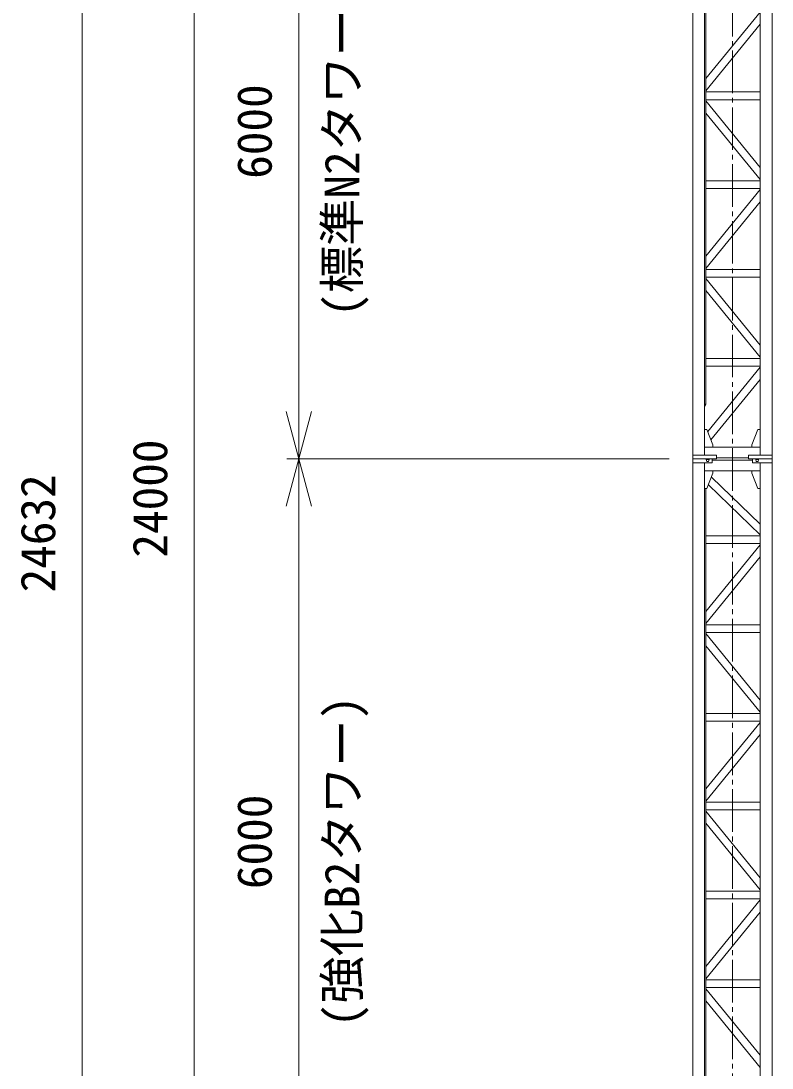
# Model space of a CAD drawing. Units: millimetres, scale not verified. Extents: x -18480 to 221138, y -24305 to 759804.
# Drawn here: x -18310 to -11963, y -9089 to -244 of the extents above; entities that cross this region are included whole.
import ezdxf
from ezdxf.enums import TextEntityAlignment as Align

# ---------------------------------------------------------------- set-up
doc = ezdxf.new("R2010")
doc.units = ezdxf.units.MM
doc.header["$LTSCALE"] = 40
doc.linetypes.add('CHAIN2', pattern=[12, 9, -1, 1, -1])
for name, color, linetype, lineweight in [('0-1_10 常用実線', 3, 'Continuous', 18), ('0-3_12 常用一点鎖線', 3, 'CHAIN2', 18), ('0-4_05 寸法', 7, 'Continuous', 18)]:
    doc.layers.add(name, color=color, linetype=linetype, lineweight=lineweight)
doc.styles.add('ＭＳ ゴシック', font='')
doc.styles.get('ＭＳ ゴシック').set_extended_font_data('MS Gothic')

msp = doc.modelspace()

# ---------------------------------------------------------------- linework, layer by layer
at = {"layer": '0-1_10 常用実線'}
for p, q in [((-12632.58, 2055.63), (-12632.58, -3944.37)), ((-11962.58, 2055.63), (-11962.58, -3944.37)), ((-12532.58, -3911.37), (-12532.58, 2022.63)), ((-12062.58, -3911.37), (-12062.58, 2022.63)), ((-12522.58, -3483.11), (-12522.58, 1594.37)), ((-12062.58, -169.37), (-12522.58, -731.71)), ((-12062.58, -272.03), (-12522.58, -834.37)), ((-12062.58, -844.37), (-12522.58, -844.37)), ((-12522.58, -909.37), (-12062.58, -909.37)), ((-12062.58, -1481.71), (-12522.58, -919.37)), ((-12062.58, -1584.37), (-12522.58, -1022.03)), ((-12062.58, -1594.37), (-12522.58, -1594.37)), ((-12522.58, -1659.37), (-12062.58, -1659.37)), ((-12062.58, -1669.37), (-12522.58, -2231.71)), ((-12062.58, -1772.03), (-12522.58, -2334.37)), ((-12062.58, -2344.37), (-12522.58, -2344.37)), ((-12522.58, -2409.37), (-12062.58, -2409.37)), ((-12062.58, -2981.71), (-12522.58, -2419.37)), ((-12062.58, -3084.37), (-12522.58, -2522.03)), ((-12062.58, -3094.37), (-12522.58, -3094.37)), ((-12522.58, -3159.37), (-12062.58, -3159.37)), ((-12062.58, -3169.37), (-12506.01, -3711.45)), ((-12062.58, -3272.03), (-12479.15, -3781.28)), ((-12532.58, -3494.37), (-12526.68, -3481.27)), ((-12532.58, -3505.34), (-12522.58, -3483.11)), ((-12526.68, -3481.27), (-12522.58, -3483.11)), ((-12532.58, -3694.37), (-12512.58, -3694.37)), ((-12462.58, -3824.37), (-12512.58, -3694.37)), ((-12132.58, -3824.37), (-12082.58, -3694.37)), ((-12082.58, -3694.37), (-12062.58, -3694.37)), ((-12062.58, -3844.37), (-12532.58, -3844.37)), ((-12462.58, -3844.37), (-12462.58, -3824.37)), ((-12132.58, -3844.37), (-12132.58, -3824.37)), ((-12432.58, -3911.37), (-12632.58, -3911.37)), ((-12632.58, -3944.37), (-12467.58, -3944.37)), ((-12632.58, -3944.37), (-12632.58, -9911.37)), ((-12632.58, -3944.37), (-12432.58, -3944.37)), ((-12467.58, -3977.37), (-12632.58, -3977.37)), ((-12532.58, -9911.37), (-12532.58, -3977.37)), ((-12518.62, -3949.37), (-12514.37, -3964.37)), ((-12467.58, -3944.37), (-12467.58, -3977.37)), ((-12127.58, -3954.37), (-12467.58, -3954.37)), ((-12432.58, -3911.37), (-12432.58, -3944.37)), ((-12162.58, -3934.37), (-12432.58, -3934.37)), ((-12162.58, -3911.37), (-12162.58, -3944.37)), ((-12162.58, -3911.37), (-11962.58, -3911.37)), ((-11962.58, -3944.37), (-12162.58, -3944.37)), ((-12127.58, -3944.37), (-12127.58, -3977.37)), ((-11962.58, -3944.37), (-12127.58, -3944.37)), ((-12127.58, -3977.37), (-11962.58, -3977.37)), ((-12076.55, -3949.37), (-12080.8, -3964.37)), ((-12062.58, -9911.37), (-12062.58, -3977.37)), ((-11962.58, -3944.37), (-11962.58, -9911.37)), ((-12062.58, -4044.37), (-12532.58, -4044.37)), ((-12462.58, -4064.37), (-12512.58, -4194.37)), ((-12462.58, -4044.37), (-12462.58, -4064.37)), ((-12132.58, -4044.37), (-12132.58, -4064.37)), ((-12132.58, -4064.37), (-12082.58, -4194.37)), ((-12062.58, -4494.31), (-12475.6, -4098.2)), ((-12532.58, -4194.37), (-12512.58, -4194.37)), ((-12522.58, -9911.37), (-12522.58, -4194.37)), ((-12062.58, -4584.37), (-12500.9, -4164)), ((-12062.58, -4194.37), (-12082.58, -4194.37)), ((-12062.58, -4594.37), (-12522.58, -4594.37)), ((-12522.58, -4659.37), (-12062.58, -4659.37)), ((-12062.58, -4669.37), (-12522.58, -5231.71)), ((-12062.58, -4772.03), (-12522.58, -5334.37)), ((-12062.58, -5344.37), (-12522.58, -5344.37)), ((-12522.58, -5409.37), (-12062.58, -5409.37)), ((-12062.58, -5981.71), (-12522.58, -5419.37)), ((-12062.58, -6084.37), (-12522.58, -5522.03)), ((-12062.58, -6094.37), (-12522.58, -6094.37)), ((-12522.58, -6159.37), (-12062.58, -6159.37)), ((-12062.58, -6169.37), (-12522.58, -6731.71)), ((-12062.58, -6272.03), (-12522.58, -6834.37)), ((-12062.58, -6844.37), (-12522.58, -6844.37)), ((-12522.58, -6909.37), (-12062.58, -6909.37)), ((-12062.58, -7481.71), (-12522.58, -6919.37)), ((-12062.58, -7584.37), (-12522.58, -7022.03)), ((-12062.58, -7594.37), (-12522.58, -7594.37)), ((-12522.58, -7659.37), (-12062.58, -7659.37)), ((-12062.58, -7669.37), (-12522.58, -8231.71)), ((-12062.58, -7772.03), (-12522.58, -8334.37)), ((-12062.58, -8344.37), (-12522.58, -8344.37)), ((-12522.58, -8409.37), (-12062.58, -8409.37)), ((-12062.58, -8981.71), (-12522.58, -8419.37)), ((-12062.58, -9084.37), (-12522.58, -8522.03))]:
    msp.add_line(p, q, dxfattribs=at)
for points in [[(-12495.12, -3949.37), (-12518.62, -3949.37), (-12518.62, -3944.37)], [(-12514.37, -3964.37), (-12499.37, -3964.37), (-12495.12, -3949.37), (-12495.12, -3944.37)], [(-12080.8, -3964.37), (-12095.8, -3964.37), (-12100.05, -3949.37), (-12100.05, -3944.37)], [(-12100.05, -3949.37), (-12076.55, -3949.37), (-12076.55, -3944.37)]]:
    msp.add_lwpolyline(points, dxfattribs=at)
at = {"layer": '0-3_12 常用一点鎖線'}
msp.add_line((-12297.58, 10545.63), (-12297.58, -17454.37), dxfattribs=at)
at = {"layer": '0-4_05 寸法'}
for p, q in [((-17791.58, -16054.37), (-17791.58, 7777.68)), ((-16845.3, -15544.37), (-16845.3, 7655.68)), ((-15962.56, -3544.37), (-15962.56, 1655.68)), ((-15962.56, -3944.37), (-15962.56, -3544.37)), ((-12832.58, -3944.37), (-16062.56, -3944.37)), ((-12832.58, -3944.37), (-16062.56, -3944.37)), ((-15962.56, -3944.37), (-15962.56, -4344.37)), ((-15962.56, -9544.37), (-15962.56, -4344.37))]:
    msp.add_line(p, q, dxfattribs=at)
for points in [[(-15855.38, -3544.37), (-15962.56, -3944.37), (-16069.74, -3544.37)], [(-16069.74, -4344.37), (-15962.56, -3944.37), (-15855.38, -4344.37)]]:
    msp.add_lwpolyline(points, dxfattribs=at)

# ---------------------------------------------------------------- texts
at = {"layer": '0-4_05 寸法', "style": 'ＭＳ ゴシック'}
for s, p in [('(標準N2タワー)', (-15362.56, -2744.34)), ('6000', (-16102.56, -1577.68)), ('24000', (-16985.3, -4777.68)), ('24632', (-17931.58, -5071.68)), ('(強化B2タワー)', (-15362.56, -8744.37)), ('6000', (-16102.56, -7577.7))]:
    msp.add_text(s, height=293.3, rotation=90, dxfattribs=at).set_placement(p, align=Align.BOTTOM_LEFT)

doc.saveas('drawing.dxf')
